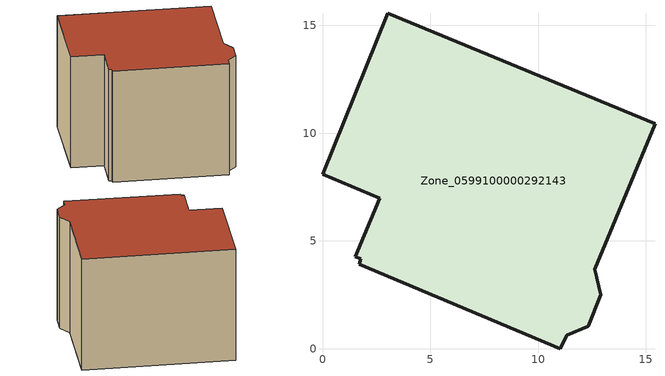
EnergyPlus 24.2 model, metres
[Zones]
Zone_0599100000292143
 floor ground (C_G): 11.03,0 1.7,3.92 1.78,4.18 1.53,4.27 2.66,6.97 0,8.09 3.04,15.56 15.42,10.44 12.64,3.69 12.91,2.5 12.32,1.04 11.33,0.63 z0
 wall outside (C_F): 0,8.09 2.66,6.97 1.53,4.27 1.78,4.18 1.7,3.92 11.03,0 11.33,0.63 12.32,1.04 12.91,2.5 12.64,3.69 15.42,10.44 3.04,15.56 0,8.09 z0:10.65
 roof outside (C_R): 1.7,3.92 11.03,0 11.33,0.63 12.32,1.04 12.91,2.5 12.64,3.69 15.42,10.44 3.04,15.56 0,8.09 2.66,6.97 1.53,4.27 1.78,4.18 z10.65
[BUILDING]
Pand.0599100000292143: North Axis=0; Terrain=City; Loads Convergence Tolerance Value=0.04; Temperature Convergence Tolerance Value=0.4; Solar Distribution=FullExterior; Maximum Number of Warmup Days=25; Minimum Number of Warmup Days=1
[Site:Location]
Rotterdam.The.Hague.AP_ZH_NLD Design_Conditions: Latitude=51.96; Longitude=4.45; Time Zone=1; Elevation=-4.5
[SITE:GROUNDTEMPERATURE:BUILDINGSURFACE]
18, 18, 18, 18, 18, 18, 18, 18, 18, 18, 18, 18
[MATERIAL] Thermal Absorptance=0.9; Solar Absorptance=0.7; Visible Absorptance=0.7
Name | Roughness | Thickness | Conductivity | Density | Specific Heat
G.TC.1946 | MediumSmooth | 0.15 | 1 | 540 | 1210
F.TC.1946 | Rough | 0.3 | 0.857143 | 1920 | 840
R.TC.1946 | MediumRough | 0.2 | 0.909091 | 1500 | 1000
[CONSTRUCTION]
C_G: G.TC.1946
C_F: F.TC.1946
C_R: R.TC.1946
[ZONE]
Zone_0599100000292143: Type=1; Multiplier=1; Ceiling Height=Autocalculate; Volume=Autocalculate; Floor Area=autocalculate; Part of Total Floor Area=Yes
[ZONEINFILTRATION:DESIGNFLOWRATE]
Infil_Zone_0599100000292143: Zone or ZoneList or Space or SpaceList=Zone_0599100000292143; Schedule=AlwaysOn; Design Flow Rate Calculation Method=Flow/Area; Flow Rate per Floor Area=0.003; Constant Term Coefficient=1; Temperature Term Coefficient=0; Velocity Term Coefficient=0; Velocity Squared Term Coefficient=0
[HVACTEMPLATE:ZONE:IDEALLOADSAIRSYSTEM]
Zone_0599100000292143: Maximum Heating Supply Air Temperature=50; Minimum Cooling Supply Air Temperature=13; Maximum Heating Supply Air Humidity Ratio=0.0156; Minimum Cooling Supply Air Humidity Ratio=0.0077; Heating Limit=NoLimit; Cooling Limit=NoLimit; Dehumidification Control Type=ConstantSensibleHeatRatio; Cooling Sensible Heat Ratio=0.7; Dehumidification Setpoint=60; Humidification Control Type=None; Humidification Setpoint=30; Outdoor Air Method=None; Outdoor Air Flow Rate per Person=0.00944; Outdoor Air Flow Rate per Zone Floor Area=0; Outdoor Air Flow Rate per Zone=0; Demand Controlled Ventilation Type=None; Outdoor Air Economizer Type=NoEconomizer; Heat Recovery Type=None; Sensible Heat Recovery Effectiveness=0.7; Latent Heat Recovery Effectiveness=0.65
[ZONECONTROL:THERMOSTAT]
ThermostatControl_Zone_0599100000292143: Zone or ZoneList=Zone_0599100000292143; Control Type Schedule=DualSetpointControlType; Control 1=Thermostat_Zone_0599100000292143; Temperature Difference Between Cutout And Setpoint=0
[THERMOSTATSETPOINT:DUALSETPOINT]
Thermostat_Zone_0599100000292143: Heating Setpoint Temperature Schedule=HeatingSetpoint_Zone_0599100000292143; Cooling Setpoint Temperature Schedule=CoolingSetpoint_Zone_0599100000292143
[SCHEDULE:COMPACT]
HeatingSetpoint_Zone_0599100000292143: Through: 12/31, For: AllDays, Until: 24:00, 21
CoolingSetpoint_Zone_0599100000292143: Through: 12/31, For: AllDays, Until: 24:00, 24
DualSetpointControlType: Through: 12/31, For: AllDays, Until: 24:00, 4
AlwaysOn: Through: 12/31, For: AllDays, Until: 24:00, 1
